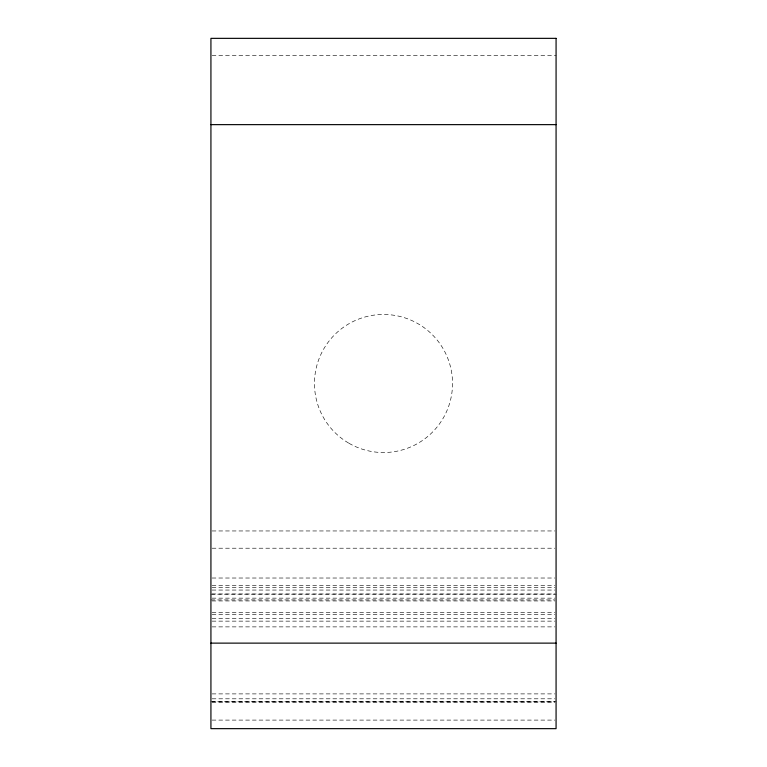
<?xml version="1.0" encoding="UTF-8"?>
<svg xmlns="http://www.w3.org/2000/svg" width="767" height="767" viewBox="0 0 767 767"><rect width="100%" height="100%" fill="white"/><g stroke="black" fill="none" stroke-linecap="round" stroke-linejoin="round"><path stroke-width="0.58" stroke-dasharray="3.83 2.88" d="M212.123 55.608L556.075 55.608M212.123 530.956L554.877 530.956M212.123 548.213L554.877 548.213M212.095 578.021L554.905 578.021M212.104 585.7L554.896 585.7M212.095 587.388L554.905 587.388M212.095 590.053L554.905 590.053M212.095 593.984L554.905 593.984M210.925 594.185L556.075 594.185M212.104 598.155L554.896 598.155M210.925 599.919L554.886 599.919M212.095 600.935L554.905 600.935M212.095 612.66L554.905 612.66M212.123 614.348L554.877 614.348M212.104 618.509L554.896 618.509M212.104 621.136L554.896 621.136M212.095 626.879L554.905 626.879M212.095 693.895L554.905 693.895M212.123 698.804L554.877 698.804M212.123 701.546L554.877 701.546M210.925 701.776L556.075 701.776M212.104 702.275L554.896 702.275M212.104 720.098L554.896 720.098M348.985 443.278A69.03 69.03 0 0 0 452.53 383.5A69.03 69.03 0 0 0 348.985 323.712A69.03 69.03 0 0 0 348.985 443.278"/><path stroke-width="1.15" d="M210.925 124.638L556.075 124.638M210.925 643.13L556.075 643.13M556.075 38.35L210.925 38.35L210.925 728.65L556.075 728.65L556.075 38.35"/></g></svg>
